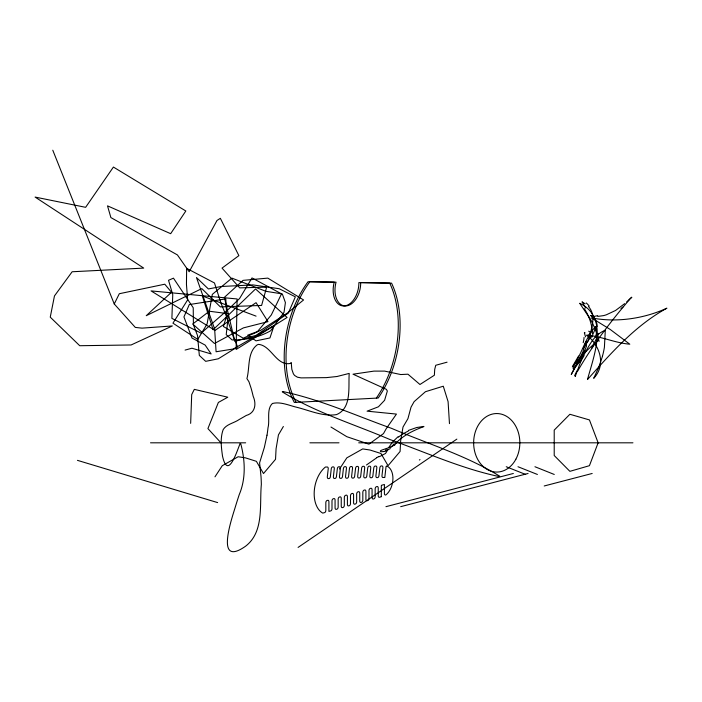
<?xml version="1.0" encoding="UTF-8"?>
<svg xmlns="http://www.w3.org/2000/svg" width="702" height="702" viewBox="0 0 702 702"><rect width="100%" height="100%" fill="white"/><g stroke="black" fill="none" stroke-linecap="round" stroke-linejoin="round"><path stroke-width="1.05" d="M190.654 423.359L191.699 394.594L194.314 389.364L227.79 397.209L218.375 402.439L207.915 428.589L220.954 442.813M597.104 326.588C597.569 321.928 594.331 317.857 590.61 315.479M590.522 333.634L590.136 337.425A6.608 2.246 -65.7 0 1 590.084 337.68L589.943 338.101M585.775 341.944L582.914 351.877L571.261 374.42L584.889 350.201M386.074 466.418L384.81 477.465L382.985 477.5A1.887 1.193 -78.2 0 1 381.985 475.666L382.888 467.769A1.887 1.193 -78.2 0 0 381.888 465.935L381.283 465.944A1.887 1.193 -78.2 0 0 379.852 467.83L378.948 475.728A1.887 1.193 -78.2 0 1 377.518 477.614L376.913 477.623A1.887 1.193 -78.2 0 1 375.912 475.789L376.816 467.883A1.887 1.193 -78.2 0 0 375.816 466.049L375.21 466.067A1.887 1.193 -78.2 0 0 373.78 467.944L372.876 475.851A1.887 1.193 -78.2 0 1 371.446 477.729L370.84 477.746A1.887 1.193 -78.2 0 1 369.84 475.903L370.744 468.006A1.887 1.193 -78.2 0 0 369.743 466.172L369.129 466.181A1.887 1.193 -78.2 0 0 367.708 468.067L366.804 475.965A1.887 1.193 -78.2 0 1 365.373 477.851L364.768 477.86A1.887 1.193 -78.2 0 1 363.768 476.026L364.671 468.129A1.887 1.193 -78.2 0 0 363.671 466.286L363.057 466.303A1.887 1.193 -78.2 0 0 361.635 468.181L360.731 476.088A1.887 1.193 -78.2 0 1 359.301 477.974L358.696 477.983A1.887 1.193 -78.2 0 1 357.695 476.149L358.599 468.243A1.887 1.193 -78.2 0 0 357.59 466.409L356.985 466.418A1.887 1.193 -78.2 0 0 355.563 468.304L354.65 476.21A1.887 1.193 -78.2 0 1 353.229 478.088L352.623 478.106A1.887 1.193 -78.2 0 1 351.614 476.263L352.527 468.366A1.887 1.193 -78.2 0 0 351.518 466.532L350.912 466.54A1.887 1.193 -78.2 0 0 349.482 468.427L348.578 476.325A1.887 1.193 -78.2 0 1 347.157 478.211L346.542 478.22A1.887 1.193 -78.2 0 1 345.542 476.386L346.446 468.488A1.887 1.193 -78.2 0 0 345.445 466.646L344.84 466.663A1.887 1.193 -78.2 0 0 343.41 468.541L342.506 476.447A1.887 1.193 -78.2 0 1 341.084 478.325L340.47 478.343A1.887 1.193 -78.2 0 1 339.47 476.509L340.373 468.603A1.887 1.193 -78.2 0 0 339.373 466.769L338.768 466.777A1.887 1.193 -78.2 0 0 337.337 468.664L336.433 476.561A1.887 1.193 -78.2 0 1 335.012 478.448L334.398 478.457A1.887 1.193 -78.2 0 1 333.397 476.623L334.301 468.725A1.887 1.193 -78.2 0 0 333.301 466.891L332.695 466.9A1.887 1.193 -78.2 0 0 331.265 468.787L330.361 476.684A1.887 1.193 -78.2 0 1 328.931 478.571L328.325 478.58A1.887 1.193 -78.2 0 1 327.325 476.746L328.229 468.839A1.887 1.193 -78.2 0 0 327.229 467.005L325.403 467.041A25.772 16.374 -78.2 0 0 314.25 491.312A25.772 16.374 -78.2 0 0 322.446 512.951A1.887 1.193 -78.2 0 0 323.078 513.03L324.596 512.609A1.887 1.193 -78.2 0 0 325.825 510.433L325.825 502.667A1.887 1.193 -78.2 0 1 327.062 500.5L327.676 500.324A1.887 1.193 -78.2 0 1 328.913 501.807L328.913 511.398L330.765 510.889A1.887 1.193 -78.2 0 0 331.993 508.713L331.993 500.947A1.887 1.193 -78.2 0 1 333.231 498.78L333.845 498.604A1.887 1.193 -78.2 0 1 335.073 500.087L335.073 507.853A1.887 1.193 -78.2 0 0 336.311 509.336L336.925 509.161A1.887 1.193 -78.2 0 0 338.162 506.993L338.162 499.227A1.887 1.193 -78.2 0 1 339.391 497.051L340.014 496.884A1.887 1.193 -78.2 0 1 341.242 498.367L341.242 506.133A1.887 1.193 -78.2 0 0 342.479 507.616L343.094 507.441A1.887 1.193 -78.2 0 0 344.322 505.264L344.322 497.507A1.887 1.193 -78.2 0 1 345.56 495.331L346.174 495.156A1.887 1.193 -78.2 0 1 347.411 496.639L347.411 504.405A1.887 1.193 -78.2 0 0 348.64 505.888L349.254 505.721A1.887 1.193 -78.2 0 0 350.491 503.545L350.491 495.779A1.887 1.193 -78.2 0 1 351.728 493.611L352.343 493.436A1.887 1.193 -78.2 0 1 353.571 494.919L353.571 502.685A1.887 1.193 -78.2 0 0 354.808 504.168L355.423 503.992A1.887 1.193 -78.2 0 0 356.66 501.825L356.66 494.059A1.887 1.193 -78.2 0 1 357.888 491.883L358.503 491.716A1.887 1.193 -78.2 0 1 359.74 493.199L359.74 500.965A1.887 1.193 -78.2 0 0 360.977 502.448L361.591 502.272A1.887 1.193 -78.2 0 0 362.82 500.105L362.82 492.339A1.887 1.193 -78.2 0 1 364.057 490.163L364.671 489.996A1.887 1.193 -78.2 0 1 365.909 491.47L365.909 499.236A1.887 1.193 -78.2 0 0 367.137 500.719L367.751 500.552A1.887 1.193 -78.2 0 0 368.989 498.376L368.989 490.61A1.887 1.193 -78.2 0 1 370.217 488.443L370.84 488.267A1.887 1.193 -78.2 0 1 372.069 489.75L372.069 497.516A1.887 1.193 -78.2 0 0 373.306 498.999L373.92 498.824A1.887 1.193 -78.2 0 0 375.158 496.656L375.158 488.89A1.887 1.193 -78.2 0 1 376.386 486.723L377 486.547A1.887 1.193 -78.2 0 1 378.238 488.03L378.238 495.796A1.887 1.193 -78.2 0 0 379.466 497.279L381.168 496.805M266.997 435.187L264.364 447.367L259.591 462.829L261.03 476.658A138.724 88.136 -78.2 0 1 261.346 484.406C259.415 505.159 264.294 531.888 245.516 546.261C215.207 567.532 231.212 520.305 234.977 508.072A342.936 217.883 -78.2 0 1 239.25 494.577C246.042 478.606 245.147 460.319 240.795 443.901L240.11 443.524C236.872 451.377 227.843 480.554 222.508 456.081C221.297 447.358 220.059 437.978 223.21 429.536C226.764 423.955 234.187 423.095 239.321 419.427A415.049 263.698 -78.2 0 0 246.227 415.47C255.335 412.978 256.546 404.001 253.185 396.305A161.478 102.589 -78.2 0 0 251.035 388.013L248.956 381.765L246.92 378.606C249.93 367.813 247.113 352.887 256.888 345.077A9.802 6.23 -78.2 0 1 258.52 344.375C271.235 345.489 276.298 365.953 290.119 363.504A6.309 4.01 -78.2 0 0 291.233 362.539L291.821 369.305L293.322 373.648A13.127 8.345 -78.2 0 0 294.761 375.57L297.464 377.211L301.07 377.887L326.325 377.632L336.986 376.509L349.21 373.411C348.201 386.934 352 408.169 336.548 414.601C322.999 416.769 309.88 410.547 296.972 407.335C289.022 405.484 280.66 401.412 272.394 403.474C266.26 409.415 270.068 420.2 267.988 427.887A76.5 48.605 -78.2 0 1 266.997 435.187M419.357 459.986L419.998 459.626M381.309 496.621L381.318 485.573M602.465 356.362L598.622 367.576L593.708 378.317C606.423 365.022 600.026 345.244 586.705 335.126C601.412 336.319 615.075 342.971 629.782 344.199L610.24 329.466L591.567 317.909C616.549 322.727 643.822 318.726 666.9 308.187C635.503 325.307 611.065 353.08 587.495 379.519C593.699 356.195 609.52 317.374 579.703 303.299L589.092 317.286M588.136 340.997C590.882 330.265 597.069 316.207 588.513 306.555M575.254 376.377L575.447 375.816M586.565 345.788L575.403 376M387.688 449.991L385.547 453.448L380.817 455.967M596.27 326.623L596.068 326.579A9.538 4.168 -67.7 0 0 594.682 327.588C584.994 338.724 581.774 353.843 573.464 365.865M595.98 327.325L592.032 336.188M114.25 303.975L119.305 293.726L164.777 284.205L171.507 292.26L146.253 315.689L201.825 288.601L220.349 306.906L261.609 305.44L266.663 287.136L239.715 287.873L222.034 268.103L238.873 255.651L220.349 218.313L216.979 220.507L189.189 271.762L177.404 254.923L110.881 217.576L107.511 205.861L170.665 233.687L185.828 210.986L113.408 167.058L85.626 207.327L35.1 197.078L143.726 268.103L72.148 271.762L54.466 295.928L50.254 317.155L79.73 345.717L131.09 344.98L172.35 325.947L142.041 328.141L135.302 327.413L114.25 303.975L52.782 150.219M577.667 371.077C592.286 345.665 610.143 322.165 629.185 299.93M388.934 447.235L392.392 442.172L398.025 436.732M572.604 366.251L578.588 355.984M283.371 426.483L278.448 434.871L276.079 448.736L275.535 459.31L263.496 473.543L256.379 461.319L245.437 457.853L238.145 456.756L222.271 465.698L214.979 476.825M583.108 348.666L589.82 338.285M339.54 468.98L346.832 457.853L362.706 448.92L369.998 450.017L380.94 453.483L388.057 465.698L400.096 451.474L400.64 440.891L403.009 427.035L407.941 418.646L411.03 407.151L414.119 401.658L425.447 391.707L443.287 386.214L448.095 401.658L449.464 423.622M574.429 366.962L573.095 368.769C586.223 358.301 588.355 336.495 605.299 330.309L604.404 347.306A115.848 87.671 -21.6 0 1 602.395 356.362M394.217 444.963L395.823 443.234M396.788 442.26C404.334 434.836 414.005 430.142 423.85 426.623A10.486 0.711 -12 0 0 423.736 426.447L416.646 427.536L408.388 430.44M631.844 297.306L626.693 301.886M366.479 464.987L376.693 457.792M624.683 303.633L615.566 310.468L606.414 314.768A111.469 63.136 66 0 1 603.536 315.619L597.762 316.409M591.286 336.346L590.242 337.135M390.233 448.622L384.854 451.307A29.967 16.936 -65.2 0 1 383.678 451.509M298.087 547.42L456.853 439.119M590.119 337.223L592.093 336.96L592.646 335.556M395.165 444.735L390.286 447.183L382.063 450A5.3 1.211 -11.4 0 0 380.335 451.088L381.01 451.737L383.661 451.579M378.931 456.748L380.221 456.212M381.476 485.301L384.406 484.477L384.406 493.524A1.887 1.193 -78.2 0 0 386.047 494.787A15.856 10.074 -78.2 0 0 392.927 478.738A15.856 10.074 -78.2 0 0 386.495 465.952M185.082 350.087L191.944 348.218L211.17 353.957L205.133 345.068L192.006 338.057L183.933 316.927L189.294 304.563L225.798 298.894L226.878 317.945L234.88 341.409L256.125 335.345L288.311 313.11L295.358 296.823L279.168 288.715L252.86 284.898L221.139 286.504L208.38 288.952L196.463 277.536L214.628 328.966L216.093 351.772L233.389 348.973L274.087 325.517L269.945 337.952L256.028 340.856L247.727 335.152L260.486 330.449L287.952 312.653L303.571 299.956L267.795 278.115L243.05 280.37L224.359 297.385L233.854 337.144L237.53 346.849L218.322 358.792L205.677 361.337L199.333 355.423L197.516 335.565L193.419 324.789L193.225 307.766L173.464 278.167L168.524 280.282L172.762 294.629L171.885 318.383L201.114 333.152L228.878 308.871L239.619 298.455L252 277.931L281.511 293.866L271.305 314.987L257.134 332.02L243.217 338.197L223.359 326.474L226.474 316.549L221.165 303.606L214.47 282.967L186.635 268.339L186.451 284.363L187.653 299.851L172.946 323.174L197.788 339.408L207.108 323.938L212.311 294.384L231.897 278.124L265.891 291.295L282.301 293.927L285.407 302.606L284.012 312.346L270.639 330.774C259.073 337.451 245.34 340.119 232.099 339.943L226.211 334.643L228.589 313.75L209.336 311.232L192.734 324.017L214.47 343.489L243.401 327.895L267.98 321.648L256.063 302.667L215.005 330.405L151.07 290.9L237.1 298.955L236.126 349.473L287.1 317.462L255.546 288.961L213.118 329.756L202.36 295.981L256.072 316.137M447.069 362.188L435.74 365.277L434.713 369.392L434.371 375.228L419.954 384.494L407.941 374.201L400.737 374.543L384.599 371.112L373.964 371.112L353.027 374.201L386.319 389.303L387.346 391.014L384.599 400.28L378.422 406.8L367.085 411.161L396.446 414.083L386.232 428.676L383.494 433.599L368.91 444.182L346.832 436.697L330.967 427.035M385.951 506.677L513.346 473.473M400.675 506.677L528.071 473.473M544.208 485.977L592.181 473.473M584.512 332.836L585.099 332.827M150.509 442.813L245.665 442.813M309.88 442.813L338.996 442.813M358.713 442.813L632.95 442.813M584.362 332.836L584.336 332.897A4.642 2.194 -43.8 0 1 584.415 333.011L585.538 336.855M77.466 460.354L217.638 502.597M589.39 333.424L590.733 333.915M590.812 315.558L591.461 315.795A35.784 21.218 -74.2 0 0 593.444 316.04M517.988 466.733L537.416 474.464M506.247 466.733L525.684 474.464M534.942 466.733L554.264 474.464M582.212 301.948L585.187 303.817M582.142 301.992L585.643 308.029M376.377 398.025A87.127 55.353 -78.2 0 0 389.724 283.125L358.871 282.599A19.638 12.478 -78.2 0 1 343.489 305.967A19.638 12.478 -78.2 0 1 334.24 282.178L308.055 281.73A87.127 55.353 -78.2 0 0 294.331 402.439L378.202 398.025A87.127 55.353 -78.2 0 0 391.558 283.125L360.696 282.599A19.638 12.478 -78.2 0 1 345.314 305.967A19.638 12.478 -78.2 0 1 336.065 282.178L309.88 281.73A87.127 55.353 -78.2 0 0 296.156 402.439M584.046 337.399A68.191 32.178 -27.8 0 1 583.178 342.69M588.671 331.168A35.363 8.661 -21.8 0 1 590.321 333.064M590.487 333.933A62.188 9.214 -6.7 0 1 587.021 335.828M595.252 326.527A64.128 27.211 8.1 0 1 595.27 337.144M597.709 315.602A65.233 38.566 -86.4 0 1 593.804 316.4M622.946 307.002A52.334 6.73 -48 0 1 620.963 308.538M629.211 299.631A25.307 8.301 -61 0 1 631.589 297.262M574.657 375.781A28.449 18.533 -52.1 0 1 576.991 370.849M587.241 341.146A175.403 93.243 -58.4 0 1 585.67 345.902M586.24 302.957A43.506 29.51 -31 0 1 589.189 306.098M584.248 308.634A87.32 64.014 -10.1 0 1 592.427 333.432M579.94 362.557A178.194 51.237 -66.1 0 1 584.09 355.642M573.464 365.856A7.055 3.773 -70.6 0 1 572.314 367.023M598.806 333.406A157.046 61.407 -49.8 0 1 591.602 348.341M589.338 317.207A123.438 98.868 12.8 0 1 599.113 341.356M573.332 366.102A146.218 143.813 69.5 0 1 598.271 340.549M376.702 457.59A7.397 1.378 -27.9 0 1 379.22 456.44M387.627 450.026A44.691 13.084 -37.2 0 1 387.899 449.315M385.828 450.903A33.205 8.643 -41.2 0 1 386.179 449.166M398.376 437.153A25.588 12.18 -37.3 0 1 408.301 431.089M396.007 443.541A18.191 9.284 -52.1 0 1 396.937 442.593M393.559 444.559A11.206 3.124 -46.5 0 1 390.33 447.692M598.13 442.813L589.434 465.689L569.884 471.34L554.211 455.51L554.211 430.115L569.884 414.277L589.434 419.928L598.13 442.813M282.757 391.523L282.257 391.856C315.549 412.53 354.291 424.28 390.356 439.698C426.351 452.571 461.776 468.69 499.254 476.57L499.745 476.228C466.461 455.563 427.711 443.813 391.646 428.387C355.651 415.523 320.235 399.394 282.757 391.523M515.873 459.213A29.265 23.105 -90 0 0 498.385 413.618A29.265 23.105 -90 0 0 475.965 455.598A29.265 23.105 -90 0 0 515.873 459.213"/></g></svg>
